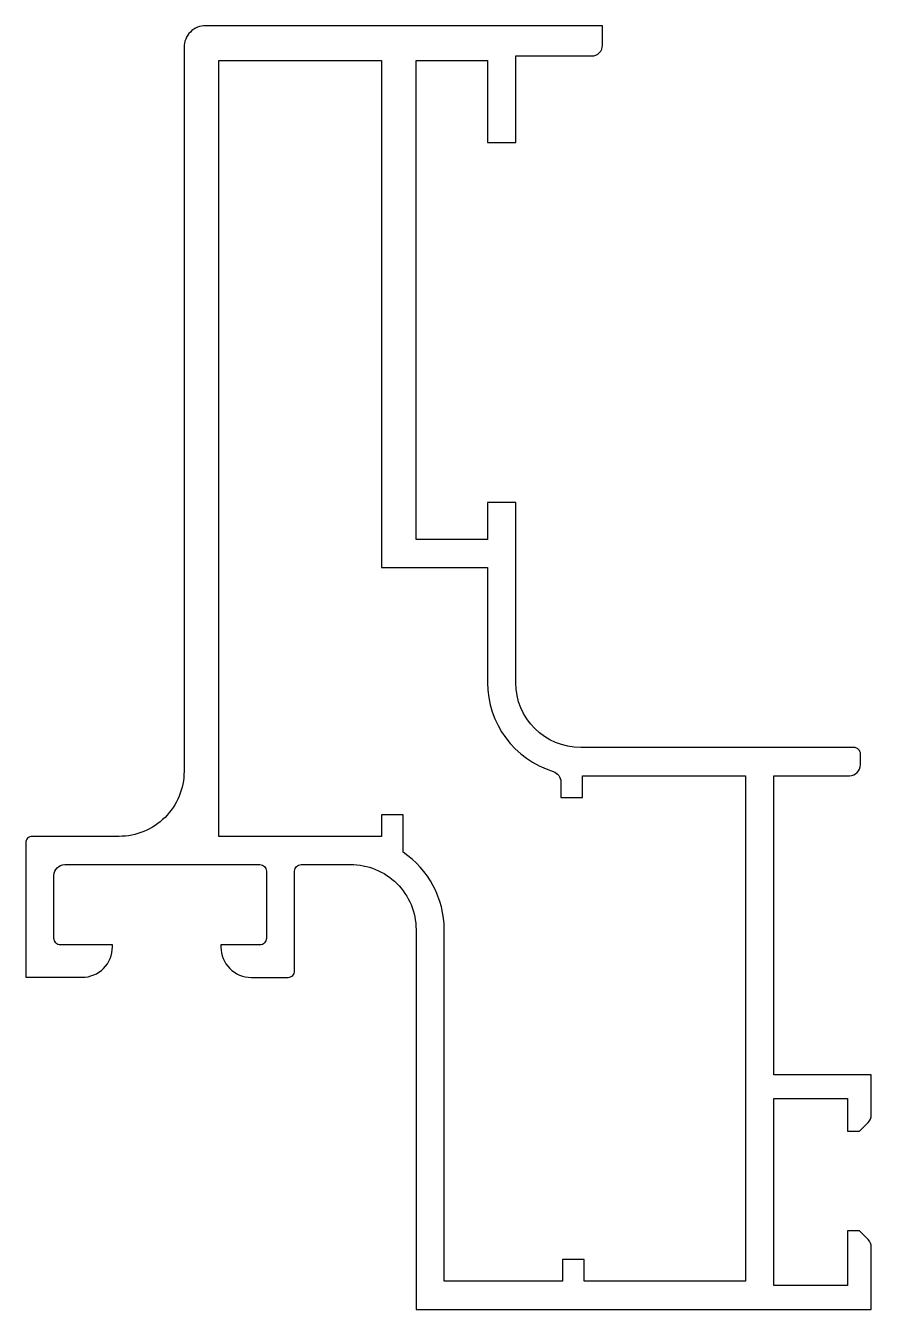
# Model space of a CAD drawing. Extents: x 719.2 to 758.2, y 510.7 to 569.9.
import ezdxf

# ---------------------------------------------------------------- set-up
doc = ezdxf.new("R2010")
doc.units = 0
doc.layers.add('290304SEND', color=182, linetype='CONTINUOUS')

msp = doc.modelspace()

# ---------------------------------------------------------------- linework, layer by layer
at = {"layer": '290304SEND', "color": 0}
for points in [[(753.677, 511.797), (753.677, 520.416), (757.078, 520.416), (757.078, 518.916), (757.634, 518.916), (758.032, 519.314, 0.198912), (758.178, 519.668), (758.178, 521.516), (753.677, 521.516), (753.677, 535.314), (757.178, 535.314, 0.414214), (757.678, 535.814), (757.678, 536.314, 0.414214), (757.378, 536.614), (744.778, 536.614, -0.414153), (741.778, 539.613), (741.778, 547.921), (740.478, 547.921), (740.478, 546.218), (737.18, 546.218), (737.18, 568.314), (740.478, 568.314), (740.478, 564.521), (741.778, 564.521), (741.778, 568.519), (745.28, 568.519, 0.414214), (745.78, 569.019), (745.78, 569.914), (727.48, 569.914, 0.414214), (726.48, 568.914), (726.48, 535.514, -0.414214), (723.48, 532.514), (719.475, 532.514, 0.414214), (719.175, 532.214), (719.175, 526.014), (721.778, 526.014, 0.414214), (723.178, 527.414), (723.178, 527.51), (720.778, 527.51, -0.414214), (720.478, 527.81), (720.478, 530.714, -0.414214), (720.978, 531.214), (729.978, 531.214, -0.414214), (730.278, 530.914), (730.278, 527.81, -0.414214), (729.978, 527.51), (728.178, 527.51), (728.178, 527.41, 0.414214), (729.578, 526.01), (731.278, 526.01, 0.414214), (731.578, 526.31), (731.578, 530.914, -0.414214), (731.878, 531.214), (734.158, 531.214, -0.416126), (737.178, 528.214), (737.178, 510.697), (758.178, 510.697), (758.178, 513.565, 0.198912), (758.032, 513.918), (757.634, 514.316), (757.078, 514.316), (757.078, 511.797)], [(738.478, 528.214, 0.249578), (736.58, 531.781), (736.58, 533.514), (735.58, 533.514), (735.58, 532.514), (728.08, 532.514), (728.08, 568.314), (735.58, 568.314), (735.58, 544.917), (740.478, 544.917), (740.478, 539.613, 0.328655), (743.505, 535.507, -0.328703), (743.857, 535.029), (743.857, 534.314), (744.857, 534.314), (744.857, 535.314), (752.377, 535.314), (752.377, 511.997), (744.928, 511.997), (744.928, 512.997), (743.928, 512.997), (743.928, 511.997), (738.478, 511.997)]]:
    msp.add_lwpolyline(points, format="xyb", close=True, dxfattribs=at)

doc.saveas('drawing.dxf')
